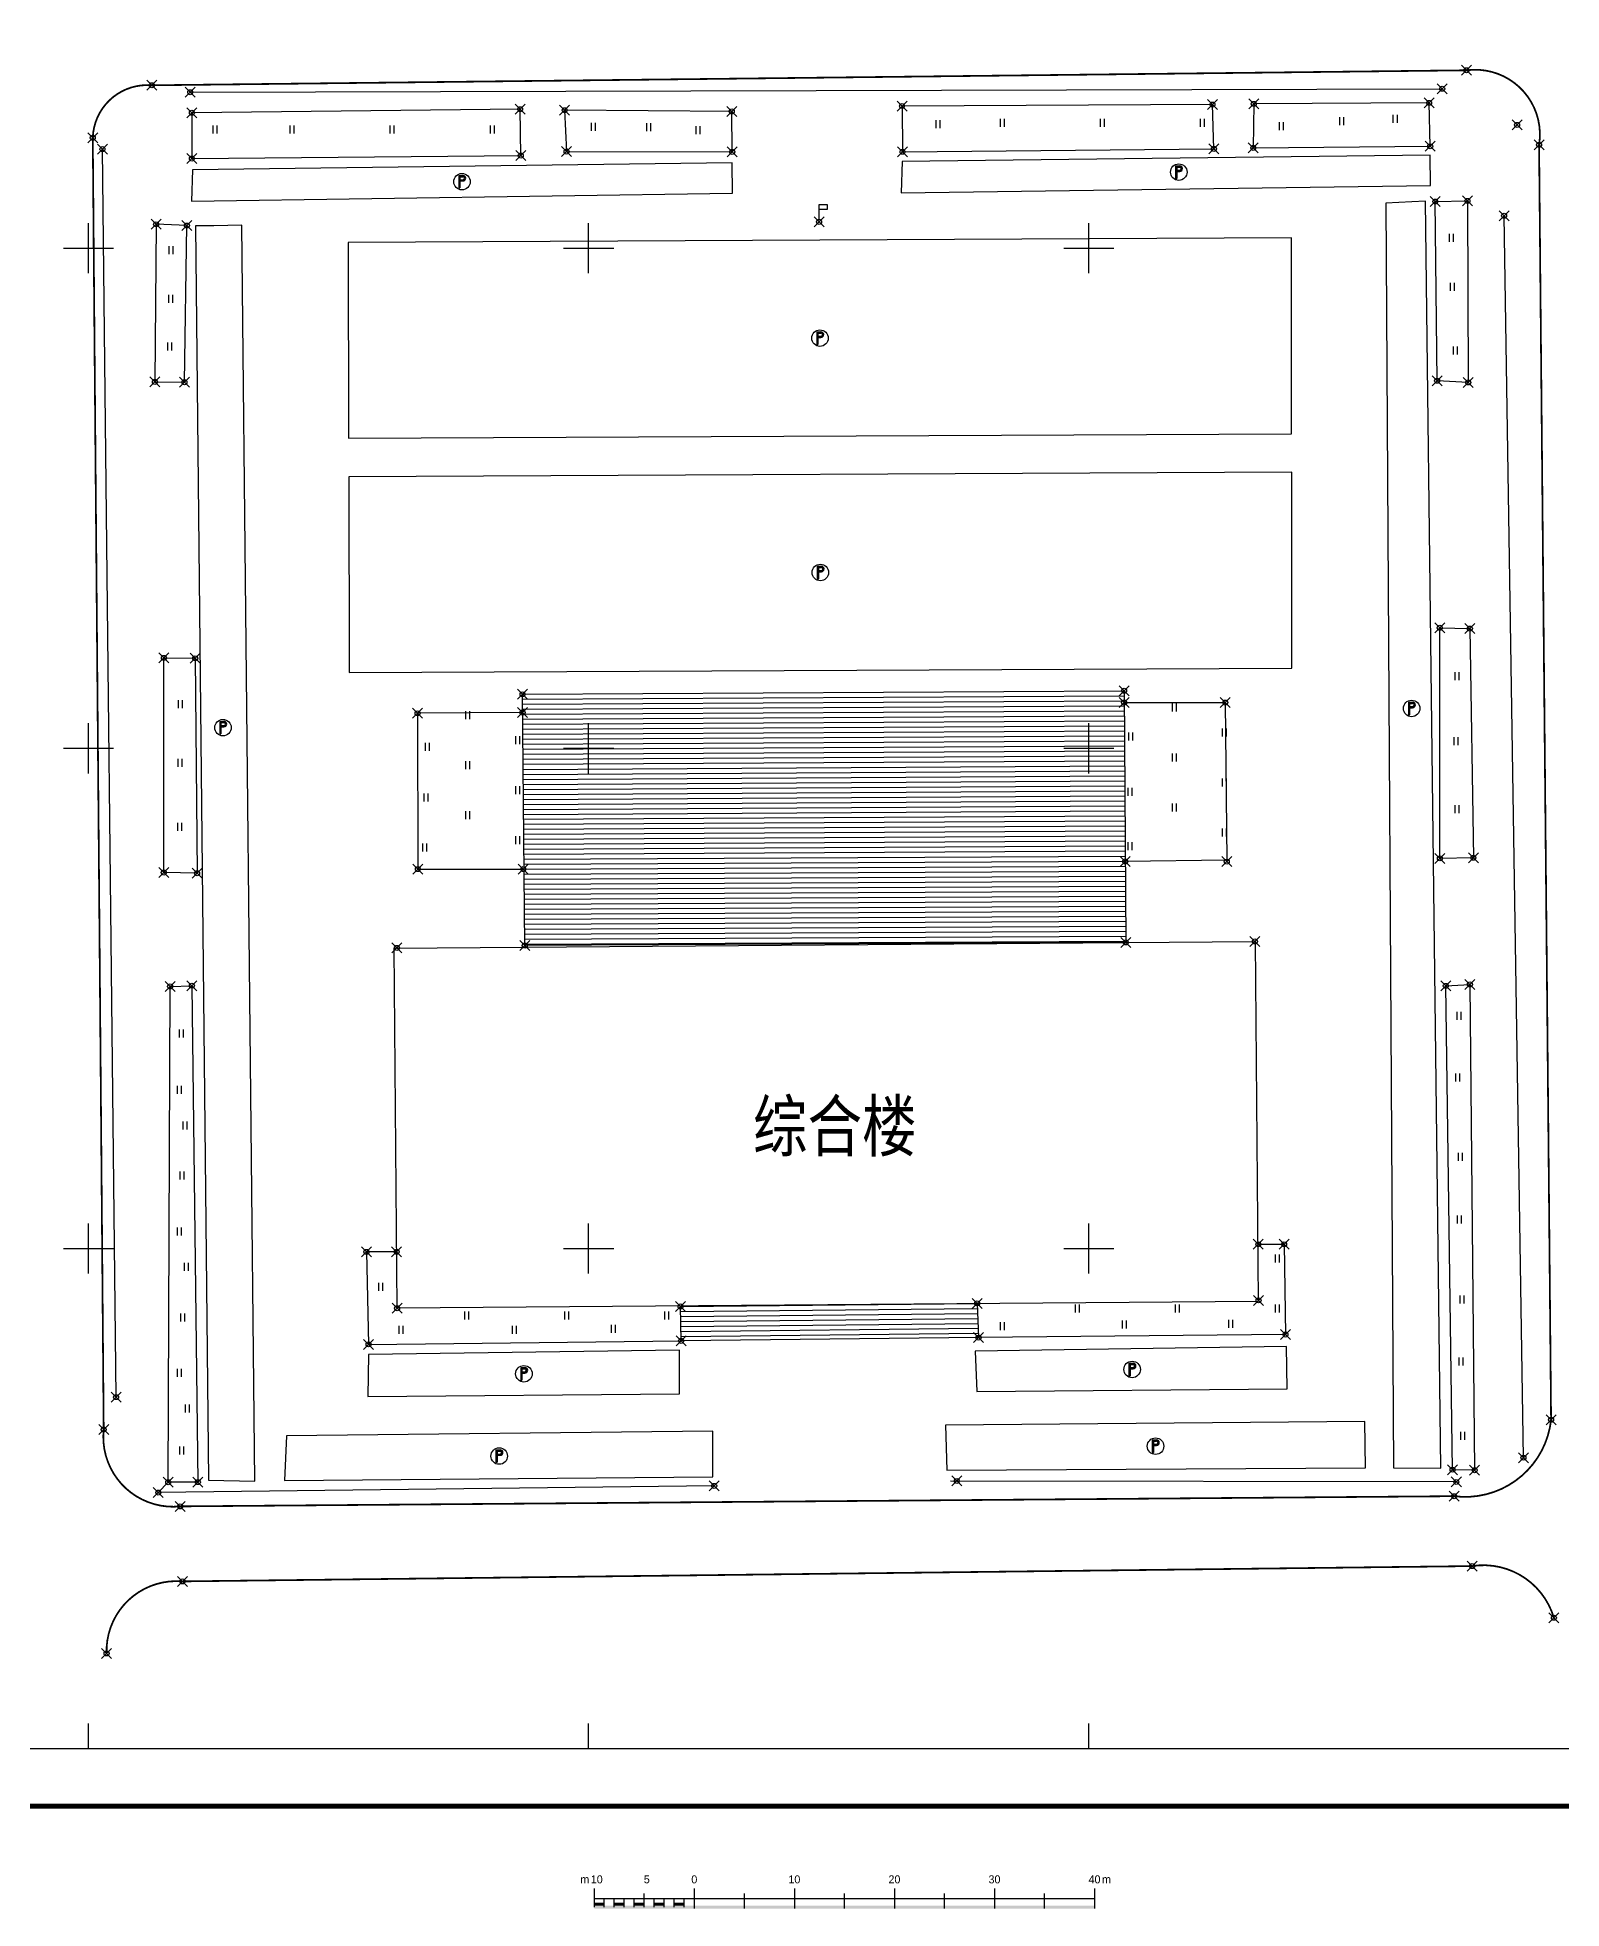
# Model space of a CAD drawing. Extents: x 807 to 1344, y 588 to 1295.
# Drawn here: x 994.7 to 1147, y 596.8 to 783.8 of the extents above; entities that cross this region are included whole.
import ezdxf
from ezdxf.enums import TextEntityAlignment as Align

# ---------------------------------------------------------------- set-up
doc = ezdxf.new("R2010")
doc.units = 0
doc.header["$LTSCALE"] = 0.5
doc.header["$PDMODE"] = 35
doc.header["$PDSIZE"] = 0.5
doc.layers.get('0').update_dxf_attribs({"linetype": 'CONTINUOUS'})
doc.layers.add('ASSIST', color=7, linetype='CONTINUOUS', plot=False)
for name, color, linetype in [('DLDW', 11, 'CONTINUOUS'), ('DLSS', 4, 'CONTINUOUS'), ('JMD', 6, 'CONTINUOUS'), ('TK', 7, 'CONTINUOUS'), ('ZBTZ', 3, 'CONTINUOUS'), ('ZDH', 1, 'CONTINUOUS')]:
    doc.layers.add(name, color=color, linetype=linetype)
doc.styles.add('中等线体', font='')
doc.styles.add('等线体', font='simhei.ttf')
doc.styles.get('中等线体').set_extended_font_data('FZZhongDengXian-Z07S')
doc.linetypes.add('1137', pattern='A,0,-1e-09,[146,AAA.SHX,S=1,R=0,X=0,Y=0],-10', length=10)
doc.linetypes.add('1161', pattern='A,0,[149,AAA.SHX,S=0.15,R=0,X=0,Y=0],-1.6', length=1.6)

# ---------------------------------------------------------------- blocks, each defined once
blk = doc.blocks.new('gc098')
for p, q in [((0, 0.5), (0, 3.5)), ((0, 3.5), (1.6, 3.5)), ((1.6, 2.5), (0, 2.5)), ((1.6, 3.5), (1.6, 2.5))]:
    blk.add_line(p, q)
blk.add_circle((0, 0), 0.5)
blk = doc.blocks.new('gc379')
for p, q in [((-0.4, 1.6), (-0.4, 0)), ((0.4, 1.6), (0.4, 0))]:
    blk.add_line(p, q)
blk = doc.blocks.new('gc297')
h = blk.add_hatch(color=256)
edge = h.paths.add_edge_path()
edge.add_line((-0.65, -1.25), (-0.4, -1.25))
edge.add_line((-0.4, -1.25), (-0.4, 0.15))
edge.add_line((-0.4, 0.15), (0.2, 0.15))
edge.add_arc((0.2, 0.7), 0.55, 270, 450)
edge.add_line((0.2, 1.25), (-0.65, 1.25))
edge.add_line((-0.65, 1.25), (-0.65, 0.15))
edge.add_line((-0.65, 0.15), (-0.65, -1.25))
edge = h.paths.add_edge_path(flags=16)
edge.add_arc((0.2, 0.7), 0.3, 270, 450)
edge.add_line((0.2, 1), (-0.4, 1))
edge.add_line((-0.4, 1), (-0.4, 0.4))
edge.add_line((-0.4, 0.4), (0.2, 0.4))
for p, q in [((-0.65, 1.25), (0.2, 1.25)), ((-0.65, 1.25), (-0.65, 0.15)), ((-0.65, 0.15), (-0.65, -1.25)), ((-0.4, 1), (-0.4, 0.4)), ((-0.4, 1), (0.2, 1)), ((-0.4, 0.4), (0.2, 0.4)), ((-0.4, 0.15), (0.2, 0.15)), ((-0.4, 0.15), (-0.4, -1.25)), ((-0.65, -1.25), (-0.4, -1.25))]:
    blk.add_line(p, q)
blk.add_circle((0, 0), 1.65)
for radius in [0.55, 0.3]:
    blk.add_arc((0.2, 0.7), radius, 270, 90)

msp = doc.modelspace()

# ---------------------------------------------------------------- hatches: boundary and pattern name
at = {"layer": 'TK', "linetype": 'Continuous'}
h = msp.add_hatch(color=256, dxfattribs=at)
h.dxf.hatch_style = 1
h.paths.add_polyline_path([(1051.34, 597.37), (1050.34, 597.37), (1050.34, 597.07), (1051.34, 597.07)])
h = msp.add_hatch(color=256, dxfattribs=at)
h.dxf.hatch_style = 1
h.paths.add_polyline_path([(1100.34, 597.07), (1050.34, 597.07), (1050.34, 596.77), (1100.34, 596.77)])
h = msp.add_hatch(color=256, dxfattribs=at)
h.dxf.hatch_style = 1
h.paths.add_polyline_path([(1053.34, 597.37), (1052.34, 597.37), (1052.34, 597.07), (1053.34, 597.07)])
h = msp.add_hatch(color=256, dxfattribs=at)
h.dxf.hatch_style = 1
h.paths.add_polyline_path([(1055.34, 597.37), (1054.34, 597.37), (1054.34, 597.07), (1055.34, 597.07)])
h = msp.add_hatch(color=256, dxfattribs=at)
h.dxf.hatch_style = 1
h.paths.add_polyline_path([(1057.34, 597.37), (1056.34, 597.37), (1056.34, 597.07), (1057.34, 597.07)])
h = msp.add_hatch(color=256, dxfattribs=at)
h.dxf.hatch_style = 1
h.paths.add_polyline_path([(1059.34, 597.37), (1058.34, 597.37), (1058.34, 597.07), (1059.34, 597.07)])

# ---------------------------------------------------------------- linework, layer by layer
at = {"layer": 'ASSIST', "linetype": 'Continuous', "flags": 128}
for points in [[(1043.39, 693.05), (1043.17, 718.17), (1103.3, 718.53), (1103.47, 693.36)], [(1059.02, 653.53), (1058.97, 656.97), (1088.6, 657.28), (1088.75, 653.85)]]:
    msp.add_lwpolyline(points, close=True, dxfattribs=at)
at = {"layer": 'DLSS', "linetype": 'Continuous', "const_width": 0.175, "flags": 128}
msp.add_lwpolyline([(1006.12, 779.06), (1137.52, 780.56, -0.50328), (1144.77, 773.11), (1145.97, 645.64, -0.420655), (1136.27, 638), (1008.95, 636.98, -0.476337), (1001.31, 644.66), (1000.22, 773.82, -0.429286)], format="xyb", close=True, dxfattribs=at)
at = {"layer": 'DLSS', "linetype": 'Continuous', "flags": 128}
for points in [[(1010.12, 776.32), (1010.12, 771.74), (1043, 772.03), (1042.93, 776.67), (1010.12, 776.32)], [(1047.38, 776.57), (1047.57, 772.43), (1064.13, 772.4), (1064.08, 776.45), (1047.38, 776.57)], [(1081.1, 776.99), (1081.15, 772.41), (1112.27, 772.7), (1112.13, 777.14), (1081.1, 776.99)], [(1116.25, 777.2), (1116.21, 772.8), (1133.89, 772.96), (1133.78, 777.3), (1116.25, 777.2)], [(1134.4, 767.44), (1137.61, 767.5), (1137.69, 749.35), (1134.58, 749.52), (1134.4, 767.44)], [(1134.84, 724.82), (1137.85, 724.74), (1138.2, 701.83), (1134.86, 701.77), (1134.84, 724.82)], [(1007.33, 721.81), (1010.46, 721.77), (1010.64, 700.28), (1007.31, 700.35), (1007.33, 721.81)], [(1103.3, 717.34), (1113.41, 717.35), (1113.55, 701.6), (1103.41, 701.46)], [(1043.18, 716.34), (1032.68, 716.27), (1032.71, 700.7), (1043.25, 700.7)], [(1007.95, 688.97), (1010.12, 689.04), (1010.72, 639.41), (1007.76, 639.39), (1007.95, 688.97)], [(1135.45, 689.02), (1137.86, 689.17), (1138.33, 640.6), (1136.13, 640.65), (1135.45, 689.02)], [(1030.59, 662.44), (1027.57, 662.42), (1027.79, 653.18), (1059.02, 653.53)], [(1116.71, 663.18), (1119.29, 663.18), (1119.42, 654.16), (1088.75, 653.85)]]:
    msp.add_lwpolyline(points, dxfattribs=at)
for points in [[(1064.11, 771.31), (1010.17, 770.62), (1010.07, 767.48), (1064.15, 768.26)], [(1133.89, 772.08), (1081.11, 771.44), (1081.01, 768.3), (1133.93, 769.03)], [(1133.42, 767.46), (1132.06, 767.4), (1129.47, 767.29), (1130.22, 640.84), (1134.96, 640.8)], [(1006.55, 765.16), (1006.43, 749.4), (1009.38, 749.37), (1009.63, 765.04)], [(1015.12, 765.06), (1012.31, 765.01), (1010.5, 765.01), (1011.79, 639.6), (1016.41, 639.5)], [(1120.03, 744.2), (1120.03, 763.81), (1025.76, 763.34), (1025.79, 743.77)], [(1120.06, 720.77), (1120.06, 740.38), (1025.8, 739.91), (1025.83, 720.35)], [(1119.52, 652.95), (1088.42, 652.51), (1088.57, 648.46), (1119.59, 648.72)], [(1058.86, 648.23), (1058.86, 652.6), (1027.79, 652.15), (1027.71, 647.97)], [(1127.36, 645.48), (1085.44, 645.11), (1085.57, 640.6), (1127.41, 640.82)], [(1062.2, 639.95), (1062.2, 644.49), (1019.57, 644.05), (1019.38, 639.57)]]:
    msp.add_lwpolyline(points, close=True, dxfattribs=at)
at = {"layer": 'DLSS', "linetype": 'Continuous', "const_width": 0.175, "flags": 128}
msp.add_lwpolyline([(1001.6, 622.28, -0.450504), (1009.18, 629.48), (1138.07, 631.01, -0.375671), (1146.25, 625.84)], format="xyb", dxfattribs=at)
at = {"layer": 'JMD', "linetype": 'Continuous'}
for p, q in [((1043.17, 718.17), (1103.3, 718.53)), ((1043.17, 717.67), (1103.3, 718.03)), ((1043.17, 717.17), (1103.3, 717.53)), ((1043.18, 716.67), (1103.31, 717.03)), ((1043.18, 716.17), (1103.31, 716.53)), ((1043.19, 715.67), (1103.31, 716.03)), ((1043.19, 715.17), (1103.32, 715.53)), ((1043.2, 714.67), (1103.32, 715.03)), ((1043.2, 714.17), (1103.32, 714.52)), ((1043.21, 713.67), (1103.33, 714.02)), ((1043.21, 713.17), (1103.33, 713.52)), ((1043.22, 712.67), (1103.33, 713.02)), ((1043.22, 712.17), (1103.34, 712.52)), ((1043.22, 711.67), (1103.34, 712.02)), ((1043.23, 711.17), (1103.34, 711.52)), ((1043.23, 710.67), (1103.35, 711.02)), ((1043.24, 710.17), (1103.35, 710.52)), ((1043.24, 709.67), (1103.35, 710.02)), ((1043.25, 709.17), (1103.36, 709.52)), ((1043.25, 708.67), (1103.36, 709.02)), ((1043.26, 708.17), (1103.36, 708.52)), ((1043.26, 707.67), (1103.37, 708.01)), ((1043.27, 707.17), (1103.37, 707.51)), ((1043.27, 706.67), (1103.37, 707.01)), ((1043.27, 706.17), (1103.38, 706.51)), ((1043.28, 705.68), (1103.38, 706.01)), ((1043.28, 705.18), (1103.38, 705.51)), ((1043.29, 704.68), (1103.39, 705.01)), ((1043.29, 704.18), (1103.39, 704.51)), ((1043.3, 703.68), (1103.39, 704.01)), ((1043.3, 703.18), (1103.4, 703.51)), ((1043.31, 702.68), (1103.4, 703.01)), ((1043.31, 702.18), (1103.4, 702.51)), ((1043.31, 701.68), (1103.41, 702)), ((1043.32, 701.18), (1103.41, 701.5)), ((1043.32, 700.68), (1103.42, 701)), ((1043.33, 700.18), (1103.42, 700.5)), ((1043.33, 699.68), (1103.42, 700)), ((1043.34, 699.18), (1103.43, 699.5)), ((1043.34, 698.68), (1103.43, 699)), ((1043.35, 698.18), (1103.43, 698.5)), ((1043.35, 697.68), (1103.44, 698)), ((1043.36, 697.18), (1103.44, 697.5)), ((1043.36, 696.68), (1103.44, 697)), ((1043.36, 696.18), (1103.45, 696.5)), ((1043.37, 695.68), (1103.45, 696)), ((1043.37, 695.18), (1103.45, 695.49)), ((1043.38, 694.68), (1103.46, 694.99)), ((1043.38, 694.18), (1103.46, 694.49)), ((1043.39, 693.68), (1103.46, 693.99)), ((1043.39, 693.18), (1103.47, 693.49)), ((1058.97, 656.97), (1088.6, 657.28)), ((1058.98, 656.47), (1088.62, 656.78)), ((1058.99, 655.97), (1088.64, 656.28)), ((1058.99, 655.47), (1088.67, 655.78)), ((1059, 654.97), (1088.69, 655.28)), ((1059.01, 654.47), (1088.71, 654.79)), ((1059.01, 653.97), (1088.73, 654.29))]:
    msp.add_line(p, q, dxfattribs=at)
for points in [[(1103.3, 718.53), (1103.47, 693.36)], [(1103.3, 718.53), (1103.47, 693.36)], [(1043.39, 693.05), (1043.17, 718.17)], [(1043.39, 693.05), (1043.17, 718.17)], [(1059.02, 653.53), (1058.97, 656.97)], [(1059.02, 653.53), (1058.97, 656.97)], [(1088.6, 657.28), (1088.75, 653.85)], [(1088.6, 657.28), (1088.75, 653.85)]]:
    msp.add_lwpolyline(points, dxfattribs=at)
at = {"layer": 'JMD', "linetype": 'Continuous', "flags": 128}
msp.add_lwpolyline([(1030.35, 692.79), (1116.41, 693.47), (1116.69, 657.47), (1030.63, 656.79)], close=True, dxfattribs=at)
at = {"layer": 'TK', "linetype": 'Continuous'}
for p, q in [((999.78, 760.27), (999.78, 765.27)), ((1049.78, 760.27), (1049.78, 765.27)), ((1099.78, 760.27), (1099.78, 765.27)), ((997.28, 762.77), (1002.28, 762.77)), ((1047.28, 762.77), (1052.28, 762.77)), ((1097.28, 762.77), (1102.28, 762.77)), ((999.78, 710.27), (999.78, 715.27)), ((1049.78, 710.27), (1049.78, 715.27)), ((1099.78, 710.27), (1099.78, 715.27)), ((997.28, 712.77), (1002.28, 712.77)), ((1047.28, 712.77), (1052.28, 712.77)), ((1097.28, 712.77), (1102.28, 712.77)), ((999.78, 660.27), (999.78, 665.27)), ((1049.78, 660.27), (1049.78, 665.27)), ((1099.78, 660.27), (1099.78, 665.27)), ((997.28, 662.77), (1002.28, 662.77)), ((1047.28, 662.77), (1052.28, 662.77)), ((1097.28, 662.77), (1102.28, 662.77)), ((999.78, 612.77), (999.78, 615.27)), ((1049.78, 612.77), (1049.78, 615.27)), ((1099.78, 612.77), (1099.78, 615.27)), ((1050.34, 598.77), (1050.34, 596.92)), ((1060.34, 598.77), (1060.34, 596.77)), ((1070.34, 598.77), (1070.34, 596.77)), ((1080.34, 598.77), (1080.34, 596.77)), ((1090.34, 598.77), (1090.34, 596.77)), ((1100.34, 598.77), (1100.34, 596.77)), ((1050.34, 597.77), (1100.34, 597.77)), ((1051.34, 596.92), (1051.34, 597.77)), ((1052.34, 596.92), (1052.34, 597.77)), ((1053.34, 596.92), (1053.34, 597.77)), ((1054.34, 596.92), (1054.34, 597.77)), ((1055.34, 596.92), (1055.34, 598.27)), ((1056.34, 596.92), (1056.34, 597.77)), ((1057.34, 596.92), (1057.34, 597.77)), ((1058.34, 596.92), (1058.34, 597.77)), ((1059.34, 596.92), (1059.34, 597.77)), ((1065.34, 596.77), (1065.34, 598.27)), ((1075.34, 596.77), (1075.34, 598.27)), ((1085.34, 596.77), (1085.34, 598.27)), ((1095.34, 596.77), (1095.34, 598.27))]:
    msp.add_line(p, q, dxfattribs=at)
at = {"layer": 'TK', "linetype": 'Continuous', "const_width": 0.5, "flags": 128}
msp.add_lwpolyline([(844.03, 607.02), (1306.65, 607.02), (1306.65, 1268.57), (844.03, 1268.57)], close=True, dxfattribs=at)
at = {"layer": 'TK', "linetype": 'Continuous', "flags": 128}
msp.add_lwpolyline([(849.78, 612.77), (1300.9, 612.77), (1300.9, 1262.82), (849.78, 1262.82)], close=True, dxfattribs=at)
at = {"layer": 'ZBTZ', "linetype": '1137', "flags": 128}
for points in [[(1009.96, 778.37), (1135.09, 778.71)], [(1002.55, 647.9), (1001.19, 772.68)], [(1143.21, 641.85), (1141.28, 766.02)], [(1062.33, 639.03), (1006.77, 638.36)], [(1136.5, 639.42), (1085.96, 639.51)]]:
    msp.add_lwpolyline(points, dxfattribs=at)
at = {"layer": 'ZDH', "color": 1, "linetype": 'Continuous'}
for p in [(1137.52, 780.56), (1006.12, 779.06), (1009.96, 778.37), (1135.09, 778.71), (1010.12, 776.32), (1042.93, 776.67), (1047.38, 776.57), (1064.08, 776.45), (1081.1, 776.99), (1112.13, 777.14), (1116.25, 777.2), (1133.78, 777.3), (1142.57, 775.1), (1000.22, 773.82), (1001.19, 772.68), (1047.57, 772.43), (1064.13, 772.4), (1081.15, 772.41), (1112.27, 772.7), (1116.21, 772.8), (1133.89, 772.96), (1144.77, 773.11), (1010.12, 771.74), (1043, 772.03), (1134.4, 767.44), (1137.61, 767.5), (1006.55, 765.16), (1009.63, 765.04), (1072.81, 765.4), (1141.28, 766.02), (1006.43, 749.4), (1009.38, 749.37), (1134.58, 749.52), (1137.69, 749.35), (1134.84, 724.82), (1137.85, 724.74), (1007.33, 721.81), (1010.46, 721.77), (1043.17, 718.17), (1103.3, 718.53), (1032.68, 716.27), (1043.18, 716.34), (1103.3, 717.34), (1113.41, 717.35), (1103.41, 701.46), (1113.55, 701.44), (1134.86, 701.77), (1138.2, 701.83), (1007.31, 700.35), (1010.64, 700.28), (1032.71, 700.7), (1043.25, 700.7), (1030.62, 692.81), (1043.39, 693.05), (1103.47, 693.36), (1116.37, 693.46), (1007.95, 688.97), (1010.12, 689.04), (1135.45, 689.02), (1137.86, 689.17), (1027.57, 662.42), (1030.59, 662.44), (1116.71, 663.18), (1119.29, 663.18), (1030.63, 656.79), (1058.97, 656.97), (1088.6, 657.28), (1116.73, 657.58), (1027.79, 653.18), (1059.02, 653.53), (1088.75, 653.85), (1119.42, 654.16), (1002.55, 647.9), (1145.97, 645.64), (1001.31, 644.66), (1143.21, 641.85), (1007.76, 639.39), (1010.72, 639.41), (1086.58, 639.52), (1136.13, 640.65), (1136.5, 639.42), (1138.33, 640.6), (1006.77, 638.36), (1062.33, 639.03), (1136.27, 638), (1008.95, 636.98), (1138.07, 631.01), (1009.18, 629.48), (1146.25, 625.84), (1001.6, 622.28)]:
    msp.add_point(p, dxfattribs=at)

# ---------------------------------------------------------------- block references
at = {"layer": 'DLDW', "linetype": 'Continuous', "xscale": 0.5, "yscale": 0.5, "zscale": 0.5}
msp.add_blockref('gc098', (1072.81, 765.4), dxfattribs=at)
at = {"layer": 'DLSS', "linetype": '1161', "xscale": 0.5, "yscale": 0.5, "zscale": 0.5}
msp.add_blockref('gc297', (1108.76, 770.38), dxfattribs=at)
at = {"layer": 'DLSS', "linetype": 'Continuous', "xscale": 0.5, "yscale": 0.5, "zscale": 0.5}
for p in [(1037.12, 769.42), (1072.9, 753.78), (1072.94, 730.35), (1132.03, 716.76), (1013.23, 714.84), (1043.31, 650.24), (1104.1, 650.67), (1106.44, 643), (1040.84, 642.01)]:
    msp.add_blockref('gc297', p, dxfattribs=at)
at = {"layer": 'ZBTZ', "linetype": 'Continuous', "xscale": 0.5, "yscale": 0.5, "zscale": 0.5}
for p in [(1012.41, 774.24), (1050.23, 774.51), (1060.68, 774.17), (1084.69, 774.78), (1118.99, 774.58), (1130.37, 775.32), (1135.98, 763.4), (1008.02, 762.16), (1007.88, 752.53), (1136.38, 752.16), (1136.54, 719.58), (1008.94, 716.8), (1033.64, 712.53), (1103.92, 713.56), (1033.5, 707.45), (1103.86, 708.03), (1008.89, 704.51), (1136.54, 706.28), (1033.36, 702.46), (1103.86, 702.59), (1028.97, 658.52), (1031, 654.24), (1042.33, 654.24), (1052.23, 654.32), (1091.1, 654.59), (1103.29, 654.78), (1113.94, 654.82)]:
    msp.add_blockref('gc379', p, dxfattribs=at)
at = {"layer": 'ZBTZ', "linetype": 'Continuous', "xscale": 0.5, "yscale": 0.5}
for p in [(1020.12, 774.24), (1030.12, 774.24), (1040.12, 774.24), (1055.75, 774.47), (1091.1, 774.91), (1101.1, 774.91), (1111.1, 774.91), (1125.01, 775.06), (1008, 757.3), (1136.07, 758.5), (1108.3, 716.46), (1037.68, 715.7), (1113.3, 713.96), (1042.68, 713.2), (1136.44, 713.09), (1008.93, 710.92), (1008.93, 710.92), (1037.68, 710.7), (1108.3, 711.46), (1113.3, 708.96), (1042.68, 708.2), (1108.3, 706.46), (1037.68, 705.7), (1042.68, 703.2), (1113.3, 703.96), (1136.75, 685.61), (1009.06, 683.87), (1136.63, 679.45), (1008.86, 678.22), (1009.43, 674.67), (1136.88, 671.52), (1009.12, 669.67), (1136.79, 665.26), (1008.87, 664.07), (1009.54, 660.53), (1118.6, 661.35), (1098.6, 656.35), (1108.6, 656.35), (1118.6, 656.35), (1137.04, 657.26), (1009.18, 655.47), (1037.57, 655.68), (1047.57, 655.68), (1057.57, 655.68), (1136.95, 651.08), (1008.87, 649.93), (1009.65, 646.38), (1137.13, 643.62), (1009.1, 642.17)]:
    msp.add_blockref('gc379', p, dxfattribs=at)

# ---------------------------------------------------------------- texts
at = {"layer": 'DLDW', "linetype": 'Continuous', "style": '等线体', "width": 0.8}
msp.add_text('综合楼', height=5, dxfattribs=at).set_placement((1074.38, 675.11), align=Align.MIDDLE)
at = {"layer": 'TK', "linetype": 'Continuous', "style": '中等线体'}
msp.add_text('m', height=0.8, dxfattribs=at).set_placement((1049.84, 599.69), align=Align.MIDDLE_RIGHT)
for s, p in [('10', (1050.59, 599.69)), ('5', (1055.59, 599.69)), ('0', (1060.34, 599.69)), ('10', (1070.34, 599.69)), ('20', (1080.34, 599.69)), ('30', (1090.34, 599.69)), ('40', (1100.34, 599.69))]:
    msp.add_text(s, height=0.8, dxfattribs=at).set_placement(p, align=Align.MIDDLE)
msp.add_text('m', height=0.8, dxfattribs=at).set_placement((1101.09, 599.69), align=Align.MIDDLE_LEFT)

doc.saveas('drawing.dxf')
